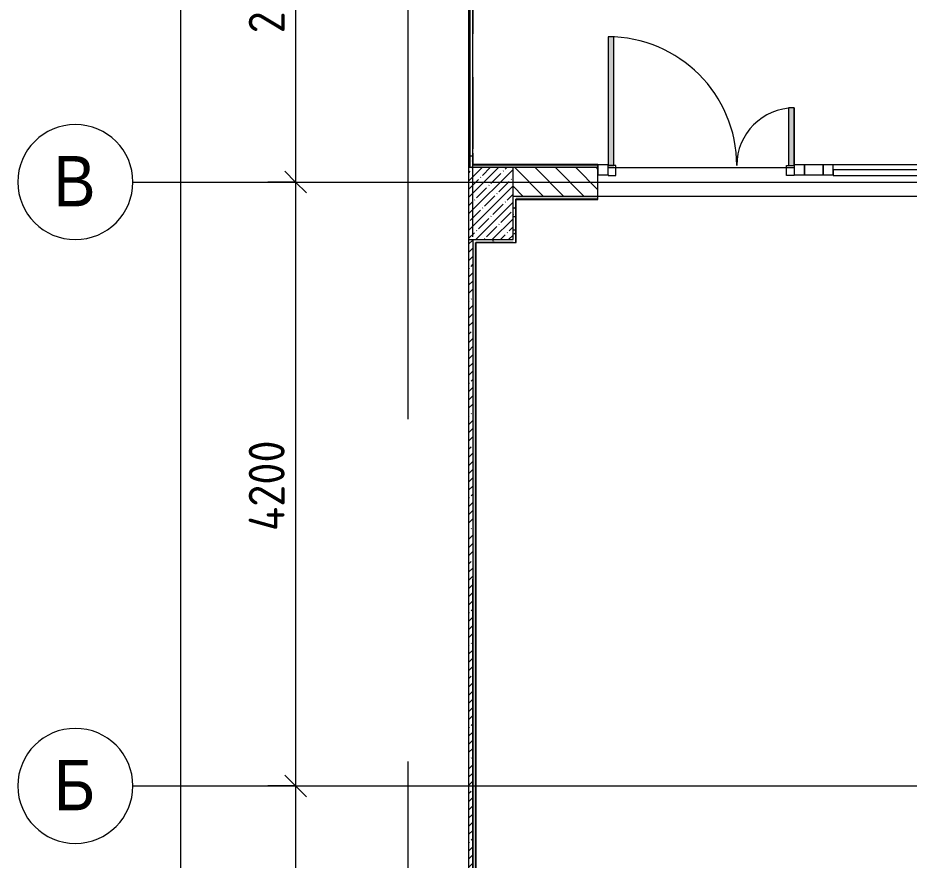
# Model space of a CAD drawing. Header units: millimetres. Extents: x -8624 to 200327, y -8553 to 29000.
# Drawn here: x 131946 to 138144, y 3084 to 8942 of the extents above; entities that cross this region are included whole.
import ezdxf

# ---------------------------------------------------------------- set-up
doc = ezdxf.new("R2010")
doc.units = ezdxf.units.MM
doc.linetypes.add('200_ШТРИХ__ш1_п0_6_', pattern=[800, 500, -300])
doc.linetypes.add('Осевая', pattern=[15875, 3175, -2381.25, 7937.5, -2381.25])
for name, color, linetype, lineweight in [('A-ANNO-DIMS', 7, 'Continuous', 9), ('A-ANNO-DIMS-100', 7, 'Continuous', 9), ('A-DETL-GENF', 7, 'Continuous', 9), ('A-DETL-MBND-1', 7, '200_ШТРИХ__ш1_п0_6_', 9), ('A-GLAZ-CURT-2', 7, 'Continuous', 9), ('A-GLAZ-CWMG-3', 7, 'Continuous', 9), ('A-WALL-4', 7, 'Continuous', 13), ('I-WALL-5', 7, 'Continuous', 9), ('S-COLS-2', 7, 'Continuous', 9), ('Оси', 7, 'Continuous', 9), ('Оси-1', 7, 'Continuous', 20), ('Оси-2', 7, 'Осевая', 9)]:
    doc.layers.add(name, color=color, linetype=linetype, lineweight=lineweight)
for name, color, linetype, lineweight, true_color in [('A-DETL-GENF-6', 7, 'Continuous', 9, 0xaaaaaa), ('A-DOOR-5', 7, 'Continuous', 9, 0xaaaaaa), ('A-DOOR-6', 7, 'Continuous', 9, 0xe2e2e2), ('I-WALL-7', 9, 'Continuous', 9, 0x808080)]:
    doc.layers.add(name, color=color, linetype=linetype, lineweight=lineweight, true_color=true_color)
doc.styles.add('Arial_1', font='arial.ttf', dxfattribs={"width": 0.9, "height": 350})
doc.styles.add('ISOCPEUR', font='isocpeur.ttf', dxfattribs={"width": 0.9, "height": 250})
doc.dimstyles.new('ISO-2_5_0_9К_БОЛЬШОЙ', dxfattribs={"dimscale": 304.8, "dimtxt": 248.995294, "dimasz": 0.492126, "dimexe": 0.393701, "dimexo": 0.984252, "dimgap": 0, "dimtad": 1, "dimdec": 0, "dimrnd": 10, "dimzin": 0, "dimdsep": 46, "dimtxsty": 'ISOCPEUR', "dimblk1": 'OBLIQUE', "dimblk2": 'OBLIQUE', "dimsah": 1, "dimcen": 0.09, "dimdle": 0.393701, "dimazin": 0, "dimtfac": 1, "dimtdec": 4, "dimtix": 1, "dimtmove": 0, "dimatfit": 3, "dimfxl": 1, "dimtvp": 1, "dimtolj": 1, "dimtzin": 0, "dimarcsym": 2})
doc.dimstyles.new('ISO-2_5_0_9К_БОЛЬШОЙ_1', dxfattribs={"dimscale": 304.8, "dimtxt": 248.995294, "dimasz": 0.492126, "dimexe": 0.393701, "dimexo": 0.984252, "dimgap": 0, "dimtad": 1, "dimdec": 0, "dimrnd": 10, "dimzin": 0, "dimdsep": 46, "dimtxsty": 'ISOCPEUR', "dimblk1": 'OBLIQUE', "dimblk2": 'OBLIQUE', "dimsah": 1, "dimcen": 0.09, "dimdle": 0.393701, "dimazin": 0, "dimtfac": 1, "dimtdec": 4, "dimtix": 1, "dimtmove": 2, "dimatfit": 3, "dimfxl": 1, "dimtvp": 1, "dimtolj": 1, "dimtzin": 0, "dimarcsym": 2})
pattern_1 = [(135, (96349.85, 0), (-70.71068, -70.71068), [])]
pattern_2 = [(0, (96349.85, 0), (121.92, 30.48), [10.058, -81.382, 10.058, -81.382, -487.68]), (0, (96349.85, 0), (121.92, 30.48), [-182.88, 10.058, -172.822, 10.058, -81.382, -213.36]), (0, (96349.85, 0), (121.92, 30.48), [-457.2, 10.058, -50.902, 10.058, -142.342]), (120, (96395.57, 15.24), (-87.356454, 90.345817), [10.058, -81.382, 10.058, -81.382, -487.68]), (120, (96395.57, 15.24), (-87.356454, 90.345817), [-182.88, 10.058, -172.822, 10.058, -81.382, -213.36]), (120, (96395.57, 15.24), (-87.356454, 90.345817), [-457.2, 10.058, -50.902, 10.058, -142.342]), (240, (96410.81, 76.2), (-34.563546, -120.825817), [10.058, -81.382, 10.058, -81.382, -487.68]), (240, (96410.81, 76.2), (-34.563546, -120.825817), [-182.88, 10.058, -172.822, 10.058, -81.382, -213.36]), (240, (96410.81, 76.2), (-34.563546, -120.825817), [-457.2, 10.058, -50.902, 10.058, -142.342])]

# ---------------------------------------------------------------- blocks, each defined once
blk = doc.blocks.new('BSC_Колонна _Прямоугольная - 500х500-23286270-План зашивки приборов отопления в осях 3 этажа 12-23')
at = {"layer": 'S-COLS-2'}
h = blk.add_hatch(dxfattribs=at)
h.set_pattern_fill('FP_119', color=256, style=0, pattern_type=2)
h.set_pattern_definition([(45, (-38790, -7650), (-57.02463, 57.02463), []), (45, (-38732.975, -7650), (-57.02463, 57.02463), [100.806, -20.161, 3.353, -16.808])])
h.paths.add_polyline_path([(-57.3, -250), (250, -250), (250, 250), (-57.3, 250), (-57.3, -146.2)])
for p, q in [((250, 250), (-57.3, 250)), ((250, -250), (250, 250)), ((-57.3, -250), (250, -250))]:
    blk.add_line(p, q, dxfattribs=at)
blk = doc.blocks.new('Дверь_Витражная_остекление_ - ДВН_ДАО_Главный вход_1200 в свету-31742133-План зашивки приборов отопления в осях 3 этажа 12-23')
at = {"layer": 'A-DOOR-6'}
for points in [[(-647.5, 30), (-607.5, 30), (-607.5, 925), (-647.5, 925), (-647.5, 35)], [(647.5, 30), (647.5, 430), (607.5, 430), (607.5, 30)]]:
    blk.add_hatch(color=256, dxfattribs=at).paths.add_polyline_path(points)
at = {"layer": 'A-DETL-GENF-6'}
for p, q in [((-607.5, 925), (-647.5, 925)), ((-647.5, 925), (-647.5, 35)), ((-607.5, 30), (-607.5, 925)), ((647.5, 430), (607.5, 430)), ((607.5, 430), (607.5, 30)), ((647.5, 35), (647.5, 430)), ((-647.5, 30), (-607.5, 30)), ((-592.5, 30), (-647.5, 30)), ((-592.5, -40), (-592.5, 30)), ((592.5, -40), (592.5, 30)), ((592.5, 30), (647.5, 30)), ((607.5, 30), (647.5, 30)), ((-647.5, -35), (-647.5, -40)), ((-647.5, -40), (-592.5, -40)), ((647.5, -40), (592.5, -40)), ((647.5, -35), (647.5, -40))]:
    blk.add_line(p, q, dxfattribs=at)
at = {"layer": 'A-DOOR-5'}
for p, q in [((-647.5, 925), (-647.5, 35)), ((647.5, 430), (647.5, 35))]:
    blk.add_line(p, q, dxfattribs=at)
for centre, radius, start, end in [((-647.5, 30), 895, 360, 90), ((647.5, 30), 400, 90, 180)]:
    blk.add_arc(centre, radius, start, end, dxfattribs=at)
blk = doc.blocks.new('Системная панель - Стемалит - 40мм-32257327-План зашивки приборов отопления в осях 3 этажа 12-23')
at = {"layer": 'A-GLAZ-CURT-2'}
for p, q in [((65, 35), (-65, 35)), ((-65, 35), (-65, -35)), ((65, -35), (65, 35)), ((-65, -35), (65, -35))]:
    blk.add_line(p, q, dxfattribs=at)
blk = doc.blocks.new('Прямоугольный импост - 50 x 70 мм-31687886-План зашивки приборов отопления в осях 3 этажа 12-23')
at = {"layer": 'A-GLAZ-CWMG-3'}
for p, q in [((-35, 35), (35, 35)), ((-35, -35), (-35, 35)), ((35, 35), (35, -35)), ((35, -35), (-35, -35))]:
    blk.add_line(p, q, dxfattribs=at)
blk = doc.blocks.new('Прямоугольный импост - 50 x 70 мм-31701779-План зашивки приборов отопления в осях 3 этажа 12-23')
at = {"layer": 'A-GLAZ-CWMG-3'}
for p, q in [((0, 35), (-70, 35)), ((-70, 35), (-70, -35)), ((0, -35), (0, 35)), ((-70, -35), (0, -35))]:
    blk.add_line(p, q, dxfattribs=at)
blk = doc.blocks.new('Системная панель - Стекло - 40мм-32257331-План зашивки приборов отопления в осях 3 этажа 12-23')
at = {"layer": 'A-GLAZ-CURT-2'}
h = blk.add_hatch(dxfattribs=at)
h.set_pattern_fill('FP_185', color=256, style=0, pattern_type=2)
h.set_pattern_definition([(45, (-41762.5, -7785), (-282.8427, 282.8427), [200, -600]), (45, (-41962.5, -7885), (-282.8427, 282.8427), [600, -200]), (45, (-41562.5, -7985), (-282.8427, 282.8427), [200, -600])])
h.paths.add_polyline_path([(397.5, -40), (397.5, 0), (-397.5, 0), (-397.5, -40)])
for p, q in [((397.5, 0), (-397.5, 0)), ((-397.5, 0), (-397.5, -40)), ((397.5, -40), (397.5, 0)), ((-397.5, -40), (397.5, -40))]:
    blk.add_line(p, q, dxfattribs=at)
blk = doc.blocks.new('Прямоугольный импост - 50 x 70 мм-31702100-План зашивки приборов отопления в осях 3 этажа 12-23')
at = {"layer": 'A-GLAZ-CWMG-3'}
for p, q in [((-35, 35), (35, 35)), ((-35, -35), (-35, 35)), ((35, 35), (35, -35)), ((35, -35), (-35, -35))]:
    blk.add_line(p, q, dxfattribs=at)
blk = doc.blocks.new('Прямоугольный импост - 50 x 70 мм-31720914-План зашивки приборов отопления в осях 3 этажа 12-23')
at = {"layer": 'A-GLAZ-CWMG-3'}
blk.add_line((42060, 7920), (41265, 7920), dxfattribs=at)
blk = doc.blocks.new('DET_L_Линия разрыва - М100-30654842-План зашивки приборов отопления в осях 3 этажа 12-23')
at = {"layer": 'A-DETL-GENF'}
blk.add_line((24071.6, 0), (12339.9, 0), dxfattribs=at)
blk = doc.blocks.new('Ось сетки - D8-29747960-План зашивки приборов отопления в осях 3 этажа 12-23')
at = {"layer": 'Оси-1'}
for start, end in [(360, 180), (180, 360)]:
    blk.add_arc((0, 0), 4, start, end, dxfattribs=at)
blk = doc.blocks.new('DIMBLOCK10-План зашивки приборов отопления в осях 3 этажа 12-23')
at = {"layer": 'A-ANNO-DIMS-100', "lineweight": 20}
for p, q in [((133878.1, 10500), (133803.1, 10575)), ((133878.1, 10500), (133953.1, 10425)), ((133878.1, 7800), (133803.1, 7875)), ((133878.1, 7800), (133953.1, 7725))]:
    blk.add_line(p, q, dxfattribs=at)
at = {"layer": 'A-ANNO-DIMS-100'}
for p, q in [((133684.2, 10500), (133998.1, 10500)), ((133878.1, 10500), (133684.2, 10500)), ((133878.1, 10500), (133878.1, 7800)), ((133684.2, 7800), (133998.1, 7800)), ((133878.1, 7800), (133684.2, 7800))]:
    blk.add_line(p, q, dxfattribs=at)
at = {"layer": 'A-ANNO-DIMS-100', "color": 0, "insert": (133551.5, 8834), "char_height": 250, "width": 758.478, "attachment_point": 1, "rotation": 90, "line_spacing_factor": 1.149209, "style": 'ISOCPEUR'}
blk.add_mtext('2700', dxfattribs=at)
blk = doc.blocks.new('_Oblique')
at = {"color": 0, "linetype": 'ByBlock', "lineweight": -2}
blk.add_line((-0.5, -0.5), (0.5, 0.5), dxfattribs=at)
blk = doc.blocks.new('DIMBLOCK11-План зашивки приборов отопления в осях 3 этажа 12-23')
at = {"layer": 'A-ANNO-DIMS-100', "lineweight": 20}
for p, q in [((133878.1, 7800), (133803.1, 7875)), ((133878.1, 7800), (133953.1, 7725)), ((133878.1, 3600), (133803.1, 3675)), ((133878.1, 3600), (133953.1, 3525))]:
    blk.add_line(p, q, dxfattribs=at)
at = {"layer": 'A-ANNO-DIMS-100'}
for p, q in [((133684.2, 7800), (133998.1, 7800)), ((133878.1, 7800), (133684.2, 7800)), ((133878.1, 7800), (133878.1, 3600)), ((133684.2, 3600), (133998.1, 3600)), ((133878.1, 3600), (133684.2, 3600))]:
    blk.add_line(p, q, dxfattribs=at)
at = {"layer": 'A-ANNO-DIMS-100', "color": 0, "insert": (133551.5, 5372), "char_height": 250, "width": 787.208, "attachment_point": 1, "rotation": 90, "line_spacing_factor": 1.149209, "style": 'ISOCPEUR'}
blk.add_mtext('4200', dxfattribs=at)
blk = doc.blocks.new('DIMBLOCK12-План зашивки приборов отопления в осях 3 этажа 12-23')
at = {"layer": 'A-ANNO-DIMS-100', "lineweight": 20}
for p, q in [((133878.1, 3600), (133803.1, 3675)), ((133878.1, 3600), (133953.1, 3525)), ((133878.1, 0), (133803.1, 75)), ((133878.1, 0), (133953.1, -75))]:
    blk.add_line(p, q, dxfattribs=at)
at = {"layer": 'A-ANNO-DIMS-100'}
for p, q in [((133684.2, 3600), (133998.1, 3600)), ((133878.1, 3600), (133684.2, 3600)), ((133878.1, 3600), (133878.1, -120)), ((133684.2, 0), (133998.1, 0)), ((133878.1, 0), (133684.2, 0))]:
    blk.add_line(p, q, dxfattribs=at)
at = {"layer": 'A-ANNO-DIMS-100', "color": 0, "insert": (133551.5, 1484), "char_height": 250, "width": 758.478, "attachment_point": 1, "rotation": 90, "line_spacing_factor": 1.149209, "style": 'ISOCPEUR'}
blk.add_mtext('3600', dxfattribs=at)
blk = doc.blocks.new('DIMBLOCK13-План зашивки приборов отопления в осях 3 этажа 12-23')
at = {"layer": 'A-ANNO-DIMS-100'}
for p, q in [((133078.1, 27120), (133078.1, -120)), ((132884.2, 27000), (133198.1, 27000)), ((133078.1, 27000), (132884.2, 27000)), ((132884.2, 0), (133198.1, 0)), ((133078.1, 0), (132884.2, 0))]:
    blk.add_line(p, q, dxfattribs=at)
at = {"layer": 'A-ANNO-DIMS-100', "lineweight": 20}
for p, q in [((133078.1, 27000), (133003.1, 27075)), ((133078.1, 27000), (133153.1, 26925)), ((133078.1, 0), (133003.1, 75)), ((133078.1, 0), (133153.1, -75))]:
    blk.add_line(p, q, dxfattribs=at)
at = {"layer": 'A-ANNO-DIMS-100', "color": 0, "insert": (132751.5, 13795.2), "char_height": 250, "width": 948.097, "attachment_point": 1, "rotation": 90, "line_spacing_factor": 1.149209, "style": 'ISOCPEUR'}
blk.add_mtext('27000', dxfattribs=at)

msp = doc.modelspace()

# ---------------------------------------------------------------- hatches: boundary and pattern name
at = {"layer": 'I-WALL-5'}
h = msp.add_hatch(dxfattribs=at)
h.set_pattern_fill('FP_139', color=256, style=0, pattern_type=2)
h.set_pattern_definition(pattern_1)
h.paths.add_polyline_path([(135089.8, 7900), (135089.8, 8000), (135082.5, 8000), (135082.5, 7900)])
h.paths.add_polyline_path([(135089.8, 10130), (135089.8, 10230), (135082.5, 10230), (135082.5, 10130)])
h = msp.add_hatch(dxfattribs=at)
h.set_pattern_fill('FP_139', color=256, style=0, pattern_type=2)
h.set_pattern_definition(pattern_1)
h.paths.add_polyline_path([(139239.8, 7700), (139259.8, 7700), (139259.8, 7900), (138479.8, 7900), (138479.8, 7700), (139000.1, 7700)])
h.paths.add_polyline_path([(135979.8, 7700), (135979.8, 7900), (135389.8, 7900), (135389.8, 7700), (135409.8, 7700)])
h = msp.add_hatch(dxfattribs=at)
h.set_pattern_fill('FP_135', color=256, style=0, pattern_type=2)
h.set_pattern_definition([(45, (96349.85, 0), (-57.02463, 57.02463), []), (45, (96406.87, 0), (-57.02463, 57.02463), [100.806, -20.161, 3.353, -16.808])])
h.paths.add_polyline_path([(135109.8, 400), (135109.8, 7400), (135082.5, 7400), (135082.5, 400)])
at = {"layer": 'I-WALL-7'}
h = msp.add_hatch(dxfattribs=at)
h.set_pattern_fill('FP_183', color=256, style=0, pattern_type=2)
h.set_pattern_definition(pattern_2)
h.paths.add_polyline_path([(135089.8, 7900), (135109.8, 7900), (135109.8, 7980), (135089.8, 7980), (135089.8, 7935.8)])
h.paths.add_polyline_path([(135089.8, 10130), (135109.8, 10130), (135109.8, 10230), (135089.8, 10230)])
h = msp.add_hatch(dxfattribs=at)
h.set_pattern_fill('FP_183', color=256, style=0, pattern_type=2)
h.set_pattern_definition(pattern_2)
h.paths.add_polyline_path([(170449.8, 7900), (170449.8, 7920), (170054.8, 7920), (170054.8, 7908), (170109.8, 7908), (170109.8, 7900), (170262.3, 7900)])
h.paths.add_polyline_path([(168599.8, 7900), (168599.8, 7908), (168654.8, 7908), (168654.8, 7920), (168009.8, 7920), (168009.8, 7908), (168039.8, 7908), (168039.8, 7900), (168444.7, 7900)])
h.paths.add_polyline_path([(166627.1, 7900), (167029.8, 7900), (167029.8, 7908), (167059.8, 7908), (167059.8, 7920), (165709.8, 7920), (165709.8, 7908), (165739.8, 7908), (165739.8, 7900), (165900.1, 7900)])
h.paths.add_polyline_path([(164446, 7900), (164579.8, 7900), (164579.8, 7908), (164609.8, 7908), (164609.8, 7920), (163209.8, 7920), (163209.8, 7908), (163239.8, 7908), (163239.8, 7900), (163719, 7900)])
h.paths.add_polyline_path([(162229.8, 7900), (162229.8, 7908), (162259.8, 7908), (162259.8, 7920), (156819.8, 7920), (156819.8, 7900), (161759.8, 7900)])
h.paths.add_polyline_path([(154319.8, 7900), (154319.8, 7920), (147209.8, 7920), (147209.8, 7900), (153540.6, 7900)])
h.paths.add_polyline_path([(143979.8, 7900), (144709.8, 7900), (144709.8, 7920), (138479.8, 7920), (138479.8, 7900), (143759.8, 7900)])
h.paths.add_polyline_path([(135979.8, 7900), (135979.8, 7920), (135109.8, 7920), (135109.8, 7900), (135389.8, 7900)])
h = msp.add_hatch(dxfattribs=at)
h.set_pattern_fill('FP_183', color=256, style=0, pattern_type=2)
h.set_pattern_definition(pattern_2)
h.paths.add_polyline_path([(135409.8, 7380), (135409.8, 7700), (135389.8, 7700), (135389.8, 7380)])
h = msp.add_hatch(dxfattribs=at)
h.set_pattern_fill('FP_183', color=256, style=0, pattern_type=2)
h.set_pattern_definition(pattern_2)
h.paths.add_polyline_path([(139239.8, 7680), (139239.8, 7700), (138479.8, 7700), (138479.8, 7680), (139000.1, 7680)])
h.paths.add_polyline_path([(135979.8, 7680), (135979.8, 7700), (135409.8, 7700), (135410.8, 7680)])
h = msp.add_hatch(dxfattribs=at)
h.set_pattern_fill('FP_183', color=256, style=0, pattern_type=2)
h.set_pattern_definition(pattern_2)
h.paths.add_polyline_path([(135389.8, 7380), (135389.8, 7400), (135109.8, 7400), (135109.8, 7380), (135130.8, 7380)])
h = msp.add_hatch(dxfattribs=at)
h.set_pattern_fill('FP_183', color=256, style=0, pattern_type=2)
h.set_pattern_definition(pattern_2)
h.paths.add_polyline_path([(135129.8, 400), (135129.8, 7380), (135109.8, 7380), (135109.8, 400), (135116.5, 400)])

# ---------------------------------------------------------------- linework, layer by layer
at = {"layer": 'A-DETL-MBND-1'}
for p, q in [((135089.8, 8000), (135089.8, 10130)), ((135109.8, 10130), (135109.8, 7980))]:
    msp.add_line(p, q, dxfattribs=at)
at = {"layer": 'A-WALL-4'}
for p, q in [((135109.8, 7920), (135979.8, 7920)), ((135979.8, 7900), (135389.8, 7900)), ((135979.8, 7700), (135389.8, 7700)), ((135409.8, 7380), (135409.8, 7680)), ((135979.8, 7680), (135409.8, 7680)), ((135410.8, 7680), (135410.8, 7679)), ((135109.8, 7400), (135109.8, 400)), ((135129.8, 7380), (135129.8, 420)), ((135389.8, 7380), (135129.8, 7380))]:
    msp.add_line(p, q, dxfattribs=at)
at = {"layer": 'I-WALL-5'}
for p, q in [((135089.8, 10130), (135089.8, 7900)), ((135089.8, 8000), (135082.5, 8000)), ((135109.8, 8000), (135109.8, 7920)), ((135110.8, 8000), (135109.8, 8000)), ((135110.8, 7921), (135110.8, 8000)), ((135109.8, 7980), (135089.8, 7980)), ((135979.8, 7921), (135110.8, 7921)), ((135979.8, 7679), (135979.8, 7921)), ((136049.8, 7900), (137344.8, 7900)), ((138479.8, 7700), (135979.8, 7700)), ((135410.8, 7379), (135410.8, 7679)), ((135410.8, 7679), (135979.8, 7679)), ((135130.8, 421), (135130.8, 7379)), ((135130.8, 7379), (135410.8, 7379)), ((135389.8, 7380), (135409.8, 7380))]:
    msp.add_line(p, q, dxfattribs=at)
at = {"layer": 'Оси'}
for p, q in [((132746.3, 7800), (135246.3, 7800)), ((132746.3, 3600), (135246.3, 3600))]:
    msp.add_line(p, q, dxfattribs=at)
at = {"layer": 'Оси-2'}
for p, q in [((135109.8, 1863.7), (135109.8, 24850)), ((134659.8, 593.7), (134659.8, 21277.7)), ((135246.3, 7800), (178599.8, 7800)), ((135246.3, 3600), (178599.8, 3600))]:
    msp.add_line(p, q, dxfattribs=at)

# ---------------------------------------------------------------- block references
at = {"layer": 'A-DETL-GENF', "rotation": 270.0000000000003}
msp.add_blockref('DET_L_Линия разрыва - М100-30654842-План зашивки приборов отопления в осях 3 этажа 12-23', (135082.5, 23799.7), dxfattribs=at)
at = {"layer": 'A-DOOR-5'}
msp.add_blockref('Дверь_Витражная_остекление_ - ДВН_ДАО_Главный вход_1200 в свету-31742133-План зашивки приборов отопления в осях 3 этажа 12-23', (136697.3, 7885), dxfattribs=at)
at = {"layer": 'A-GLAZ-CURT-2'}
for name, p in [('Системная панель - Стемалит - 40мм-32257327-План зашивки приборов отопления в осях 3 этажа 12-23', (137479.8, 7885)), ('Системная панель - Стекло - 40мм-32257331-План зашивки приборов отопления в осях 3 этажа 12-23', (138012.3, 7885))]:
    msp.add_blockref(name, p, dxfattribs=at)
at = {"layer": 'A-GLAZ-CWMG-3', "rotation": 180}
msp.add_blockref('Прямоугольный импост - 50 x 70 мм-31701779-План зашивки приборов отопления в осях 3 этажа 12-23', (135979.8, 7885), dxfattribs=at)
at = {"layer": 'A-GLAZ-CWMG-3', "extrusion": (0, 0, -1), "rotation": 180}
for name, p in [('Прямоугольный импост - 50 x 70 мм-31687886-План зашивки приборов отопления в осях 3 этажа 12-23', (-137379.8, 7885)), ('Прямоугольный импост - 50 x 70 мм-31702100-План зашивки приборов отопления в осях 3 этажа 12-23', (-137579.8, 7885))]:
    msp.add_blockref(name, p, dxfattribs=at)
at = {"layer": 'A-GLAZ-CWMG-3'}
msp.add_blockref('Прямоугольный импост - 50 x 70 мм-31720914-План зашивки приборов отопления в осях 3 этажа 12-23', (96349.8, 0), dxfattribs=at)
at = {"layer": 'S-COLS-2'}
msp.add_blockref('BSC_Колонна _Прямоугольная - 500х500-23286270-План зашивки приборов отопления в осях 3 этажа 12-23', (135139.8, 7650), dxfattribs=at)
at = {"layer": 'Оси-1', "xscale": 99.99999999999993, "yscale": 99.99999999999993, "zscale": 99.99999999999993, "rotation": 269.9999999999994}
for p in [(132346.3, 7800), (132346.3, 3600)]:
    msp.add_blockref('Ось сетки - D8-29747960-План зашивки приборов отопления в осях 3 этажа 12-23', p, dxfattribs=at)

# ---------------------------------------------------------------- texts
at = {"layer": 'Оси', "char_height": 350, "attachment_point": 1, "style": 'Arial_1'}
for s, insert, width in [('\\fArial|b0|i0|c204|p34|;\\W.9;В', (132193.6, 7981), 360.759), ('\\fArial|b0|i0|c204|p34|;\\W.9;Б', (132196.7, 3781), 353.544)]:
    msp.add_mtext(s, dxfattribs=dict(at, insert=insert, width=width))

# ---------------------------------------------------------------- dimensions: what is measured, and where the dimension line sits
at = {"layer": 'A-ANNO-DIMS'}
dim = msp.add_linear_dim(base=(133078.1, 0), p1=(133184.2, 27000), p2=(133184.2, 0), angle=90, dimstyle='ISO-2_5_0_9К_БОЛЬШОЙ_1', override={"dimpost": '<>', "dimfxl": 26999.999823}, dxfattribs=at)
dim.commit()
dim.dimension.update_dxf_attribs({"geometry": 'DIMBLOCK13-План зашивки приборов отопления в осях 3 этажа 12-23', "text_midpoint": (132918.2, 14269.3), "dimtype": 160, "text_rotation": 90})
for base, p1, p2, override, picture, middle in [((133878.1, 7800), (133984.2, 10500), (133984.2, 7800), {"dimpost": '<>', "dimfxl": 2700}, 'DIMBLOCK10-План зашивки приборов отопления в осях 3 этажа 12-23', (133753.1, 9150)), ((133878.1, 3600), (133984.2, 7800), (133984.2, 3600), {"dimpost": '<>', "dimfxl": 4200}, 'DIMBLOCK11-План зашивки приборов отопления в осях 3 этажа 12-23', (133753.1, 5700)), ((133878.1, 0), (133984.2, 3600), (133984.2, 0), {"dimpost": '<>', "dimfxl": 3600}, 'DIMBLOCK12-План зашивки приборов отопления в осях 3 этажа 12-23', (133753.1, 1800))]:
    dim = msp.add_linear_dim(base=base, p1=p1, p2=p2, angle=90, dimstyle='ISO-2_5_0_9К_БОЛЬШОЙ', override=override, dxfattribs=at)
    dim.commit()
    dim.dimension.update_dxf_attribs({"geometry": picture, "text_midpoint": middle})

doc.saveas('drawing.dxf')
